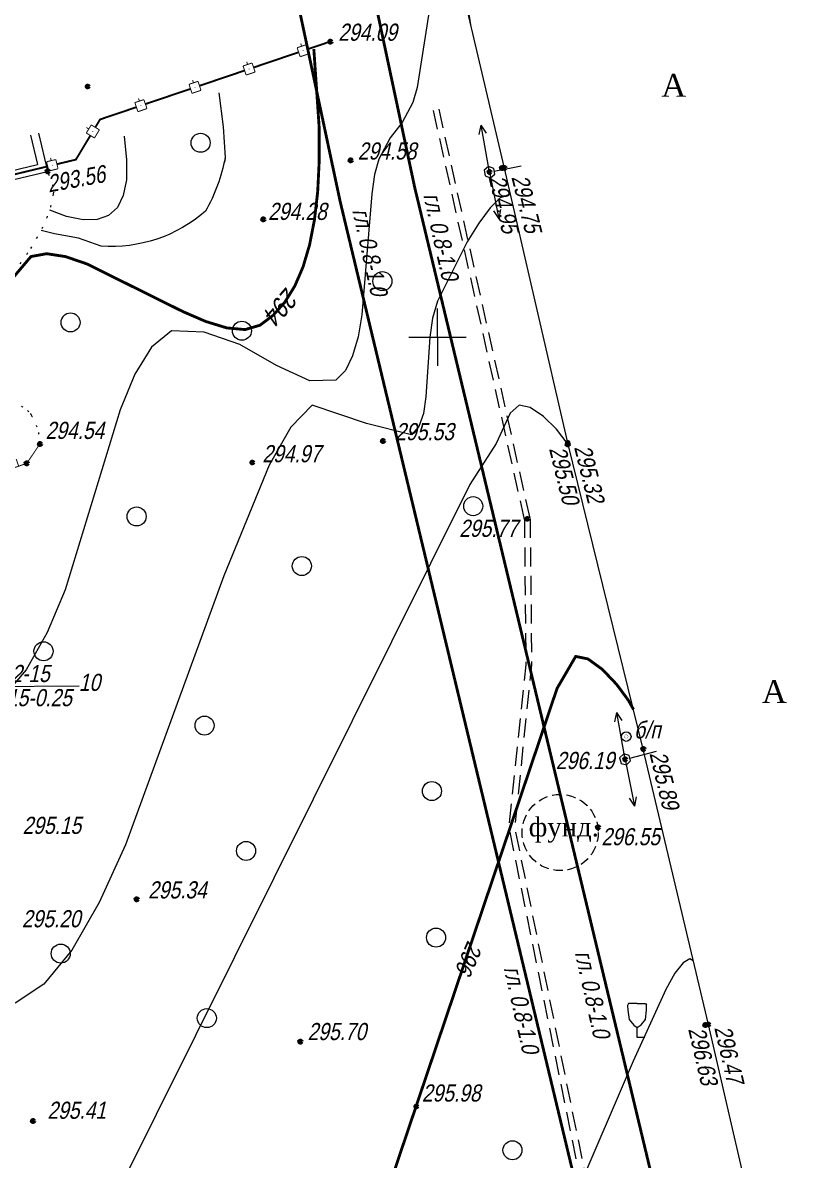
# Model space of a CAD drawing. Header units: metres. Extents: x 5191936 to 10384803, y 4968698 to 9938221.
# Drawn here: x 5192478.2 to 5192518.6, y 4968906.8 to 4968966.5 of the extents above; entities that cross this region are included whole.
import ezdxf

# ---------------------------------------------------------------- set-up
doc = ezdxf.new("R2010")
doc.units = ezdxf.units.M
doc.set_wipeout_variables(frame=1)
for name, pattern in [('71100000a', [1, 0, -1]), ('DASHED', [0.75, 0.5, -0.25]), ('DASHEDX2', [1.5, 1, -0.5])]:
    doc.linetypes.add(name, pattern=pattern)
doc.layers.get('0').update_dxf_attribs({"lineweight": 18})
for name, color, linetype, lineweight in [('31252100', 7, 'Continuous', 18), ('51478210', 7, 'Continuous', 18), ('51478610', 7, 'Continuous', 18), ('71100000', 7, 'Continuous', 18), ('71133200', 7, 'Continuous', 18), ('82212100', 7, 'Continuous', 18), ('82311000', 7, 'Continuous', 18), ('CONTOURS-LABEL', 7, 'Continuous', 18), ('GEO_POINTS', 7, 'Continuous', 18), ('Grid', 7, 'Continuous', 18), ('Otm', 7, 'Continuous', 18), ('R_Поверхность5_CNT-MAJ', 7, 'Continuous', 18), ('R_Поверхность5_CNT-MIN', 7, 'Continuous', 18), ('Sit', 7, 'Continuous', 18), ('Text', 7, 'Continuous', 18), ('Text_com', 7, 'Continuous', 18), ('Us_znak', 7, 'Continuous', 18)]:
    doc.layers.add(name, color=color, linetype=linetype, lineweight=lineweight)
doc.styles.add('eskd', font='ESKD1.shx', dxfattribs={"width": 1.2, "oblique": 15})
doc.styles.get("Standard").update_dxf_attribs({"font": 'arial.ttf', "width": 0.8, "oblique": 13, "height": 0.9})
doc.styles.add('style1', font='times.ttf', dxfattribs={"height": 1})
doc.linetypes.add('ПОДЗ_ЛИНИИ_СВЯЗИ', pattern='A,4.8,-0.2,[133,ltypeshp.shx,S=0.2,R=0,X=-0.2,Y=0],-0.2,4.8,-2', length=12)

# ---------------------------------------------------------------- blocks, each defined once
blk = doc.blocks.new('NAPR')
at = {"layer": 'Us_znak', "color": 0, "linetype": 'Continuous', "lineweight": -2}
for p in [(-0.191, 2.038), (0.189, 2.037)]:
    blk.add_line(p, (0, 2.5), dxfattribs=at)
blk.add_lwpolyline([(0, 0), (0, 2.5)], dxfattribs=at)
blk = doc.blocks.new('51478210')
for p, q in [((0.05, 0.51), (0.05, 3.41)), ((-0.25, 0.52), (-0.55, 0)), ((0.35, 0.52), (-0.25, 0.52)), ((0, 0.05), (0.1, 0.05)), ((0, -0.05), (0, 0.05)), ((0.1, 0.05), (0.1, -0.05)), ((0.65, 0), (0.35, 0.52)), ((-0.55, 0), (-0.25, -0.52)), ((-0.25, -0.52), (0.35, -0.52)), ((0.1, -0.05), (0, -0.05)), ((0.35, -0.52), (0.65, 0))]:
    blk.add_line(p, q)
at = {"style": 'eskd', "oblique": 15}
blk.add_attdef('Z', (1.22, -0.87), '', height=2, dxfattribs=at)
blk = doc.blocks.new('51478610')
at = {"style": 'eskd', "oblique": 15}
blk.add_attdef('Z', (1.11, -0.78), '', height=2, dxfattribs=at)
at = {"color": 7}
blk.add_wipeout([(0.5, 0.05), (0.48, 0.15), (0.44, 0.24), (0.39, 0.32), (0.32, 0.39), (0.24, 0.44), (0.15, 0.48), (0.05, 0.5), (-0.05, 0.5), (-0.15, 0.48), (-0.24, 0.44), (-0.32, 0.39), (-0.39, 0.32), (-0.44, 0.24), (-0.48, 0.15), (-0.5, 0.05), (-0.5, -0.05), (-0.48, -0.15), (-0.44, -0.24), (-0.39, -0.32), (-0.32, -0.39), (-0.24, -0.44), (-0.15, -0.48), (-0.05, -0.5), (0.05, -0.5), (0.15, -0.48), (0.24, -0.44), (0.32, -0.39), (0.39, -0.32), (0.44, -0.24), (0.48, -0.15), (0.5, -0.05)], dxfattribs=at)
at = {"color": 7, "const_width": 0.375}
blk.add_lwpolyline([(0.01, 0.01, 1), (-0.01, -0.01, 1), (0.01, 0.01)], format="xyb", close=True, dxfattribs=at)
blk.add_circle((0, 0), 0.5)
blk = doc.blocks.new('71133200')
for p, q in [((-0.924145, 3.560442), (-1.024145, 3.360442)), ((-1.024145, 3.360442), (-0.977382, 2.864397)), ((-0.977382, 2.864397), (-0.861899, 1.88241)), ((-0.024145, 3.560442), (-0.924145, 3.560442)), ((-0.024145, 3.560442), (0.875855, 3.560442)), ((0.861899, 1.88241), (0.975974, 2.864397)), ((0.875855, 3.560442), (0.958164, 3.395824)), ((0.975974, 2.864397), (0.958164, 3.395824)), ((-0.861899, 1.88241), (-0.374616, 1.28565)), ((-0.374616, 1.28565), (0, 1.039723)), ((0, 1.039723), (0.401375, 1.321765)), ((0.401375, 1.321765), (0.861899, 1.88241)), ((0, 0), (0, 1.039723)), ((0.8, 0), (0, 0))]:
    blk.add_line(p, q)
at = {"style": 'eskd', "oblique": 14.99997778}
blk.add_attdef('Z', (1.873004, -0.239356), '', height=2, dxfattribs=at)
blk = doc.blocks.new('*U41')
at = {"layer": '82311000', "ltscale": 0.5, "flags": 128}
blk.add_lwpolyline([(5192452.896, 4968942.216, 0.05, 0.05, 0), (5192453.029, 4968940.973, 0.05, 0.05, 0), (5192453.295, 4968938.487, 0.05, 0.05, 0), (5192453.416, 4968937.35, 0.05, 0.05, 0.288305), (5192454.212, 4968936.34, 0.05, 0.05, 0.200942), (5192455.144, 4968936.392, 0.05, 0.05, 0), (5192456.591, 4968936.924, 0.05, 0.05, 0), (5192457.662, 4968937.318, 0.05, 0.05, -0.161945), (5192458.92, 4968937.358, 0.05, 0.05, 0), (5192458.982, 4968937.279, 0.05, 0.05, 0), (5192460.556, 4968935.266, 0.05, 0.05, 0.02281), (5192460.622, 4968935.191, 0.05, 0.05, 0.255661), (5192461.628, 4968934.881, 0.05, 0.05, 0), (5192462.606, 4968935.886, 0.05, 0.05, 0), (5192464.35, 4968937.677, 0.05, 0.05, 0), (5192465.146, 4968938.495, 0.05, 0.05, 0.029321), (5192466.486, 4968938.712, 0.05, 0.05, 0.054013), (5192468.85, 4968939.512, 0.05, 0.05, 0.054013), (5192470.986, 4968940.801, 0.05, 0.05, 0.01967), (5192471.689, 4968941.38, 0.05, 0.05, 0), (5192473.251, 4968941.674, 0.05, 0.05, 0), (5192473.897, 4968941.795, 0.05, 0.05, 0), (5192475.637, 4968942.401, 0.05, 0.05, 0), (5192477.998, 4968943.223, 0.05, 0.05, 0), (5192478.422, 4968943.371, 0.05, 0.05, 0), (5192479.112, 4968944.392, 0, 0, 0)], format="xyseb", dxfattribs=at)
at = {"layer": '82311000', "linetype": 'Continuous', "ltscale": 0.5, "const_width": 0.05}
for points in [[(5192477.998, 4968943.223), (5192477.866, 4968943.601)], [(5192475.637, 4968942.401), (5192475.505, 4968942.779)], [(5192473.251, 4968941.674), (5192473.177, 4968942.067)], [(5192453.029, 4968940.973), (5192453.427, 4968941.016)], [(5192470.986, 4968940.801), (5192470.744, 4968941.119)], [(5192468.85, 4968939.512), (5192468.681, 4968939.875)], [(5192466.486, 4968938.712), (5192466.4, 4968939.102)], [(5192453.295, 4968938.487), (5192453.692, 4968938.53)], [(5192464.35, 4968937.677), (5192464.063, 4968937.956)], [(5192456.591, 4968936.924), (5192456.453, 4968937.3)], [(5192458.982, 4968937.279), (5192459.297, 4968937.525)], [(5192454.212, 4968936.34), (5192454.346, 4968936.717)], [(5192462.606, 4968935.886), (5192462.319, 4968936.165)], [(5192460.622, 4968935.191), (5192460.909, 4968935.47)]]:
    blk.add_lwpolyline(points, dxfattribs=at)
blk = doc.blocks.new('*U43')
at = {"layer": '82212100', "linetype": 'Continuous', "ltscale": 0.5}
for points in [[(5192492.921, 4968965.032, 1), (5192492.968, 4968965.048, 1)], [(5192490.079, 4968964.071, 1), (5192490.126, 4968964.087, 1)], [(5192487.237, 4968963.11, 1), (5192487.284, 4968963.126, 1)], [(5192484.395, 4968962.149, 1), (5192484.442, 4968962.165, 1)], [(5192481.881, 4968960.78, 1), (5192481.906, 4968960.823, 1)], [(5192479.74, 4968959.019, 1), (5192479.789, 4968959.03, 1)], [(5192476.823, 4968958.318, 1), (5192476.872, 4968958.33, 1)], [(5192473.906, 4968957.618, 1), (5192473.955, 4968957.629, 1)], [(5192470.989, 4968956.917, 1), (5192471.038, 4968956.929, 1)], [(5192468.072, 4968956.216, 1), (5192468.121, 4968956.228, 1)], [(5192465.155, 4968955.516, 1), (5192465.204, 4968955.527, 1)]]:
    blk.add_hatch(color=256, dxfattribs=at).paths.add_polyline_path(points, flags=0)
for points, const_width in [([(5192492.627, 4968965.197), (5192493.101, 4968965.357)], 0.05), ([(5192492.787, 4968964.723), (5192492.627, 4968965.197)], 0.05), ([(5192492.864, 4968965.277), (5192492.816, 4968965.419)], 0.05), ([(5192493.101, 4968965.357), (5192493.261, 4968964.883)], 0.05), ([(5192492.707, 4968964.96), (5192490.339, 4968964.159)], 0.1), ([(5192493.261, 4968964.883), (5192492.787, 4968964.723)], 0.05), ([(5192489.866, 4968963.999), (5192487.497, 4968963.198)], 0.1), ([(5192489.785, 4968964.236), (5192490.259, 4968964.396)], 0.05), ([(5192489.946, 4968963.762), (5192489.785, 4968964.236)], 0.05), ([(5192490.419, 4968963.922), (5192489.946, 4968963.762)], 0.05), ([(5192490.022, 4968964.316), (5192489.974, 4968964.458)], 0.05), ([(5192490.259, 4968964.396), (5192490.419, 4968963.922)], 0.05), ([(5192486.944, 4968963.274), (5192487.417, 4968963.435)], 0.05), ([(5192487.18, 4968963.355), (5192487.132, 4968963.497)], 0.05), ([(5192487.417, 4968963.435), (5192487.577, 4968962.961)], 0.05), ([(5192487.024, 4968963.038), (5192484.655, 4968962.237)], 0.1), ([(5192487.104, 4968962.801), (5192486.944, 4968963.274)], 0.05), ([(5192487.577, 4968962.961), (5192487.104, 4968962.801)], 0.05), ([(5192484.102, 4968962.313), (5192484.575, 4968962.473)], 0.05), ([(5192484.262, 4968961.84), (5192484.102, 4968962.313)], 0.05), ([(5192484.339, 4968962.393), (5192484.29, 4968962.535)], 0.05), ([(5192484.575, 4968962.473), (5192484.736, 4968962)], 0.05), ([(5192484.736, 4968962), (5192484.262, 4968961.84)], 0.05), ([(5192481.55, 4968960.716), (5192481.809, 4968961.145)], 0.05), ([(5192481.679, 4968960.93), (5192481.551, 4968961.008)], 0.05), ([(5192481.809, 4968961.145), (5192482.237, 4968960.886)], 0.05), ([(5192481.979, 4968960.458), (5192481.55, 4968960.716)], 0.05), ([(5192482.237, 4968960.886), (5192481.979, 4968960.458)], 0.05), ([(5192479.463, 4968959.209), (5192479.949, 4968959.326)], 0.05), ([(5192479.58, 4968958.723), (5192479.463, 4968959.209)], 0.05), ([(5192479.706, 4968959.268), (5192479.671, 4968959.414)], 0.05), ([(5192479.949, 4968959.326), (5192480.066, 4968958.84)], 0.05), ([(5192476.546, 4968958.509), (5192477.032, 4968958.625)], 0.05), ([(5192476.789, 4968958.567), (5192476.754, 4968958.713)], 0.05), ([(5192477.032, 4968958.625), (5192477.149, 4968958.139)], 0.05), ([(5192479.521, 4968958.966), (5192477.091, 4968958.382)], 0.1), ([(5192480.066, 4968958.84), (5192479.58, 4968958.723)], 0.05), ([(5192473.629, 4968957.808), (5192474.115, 4968957.925)], 0.05), ([(5192473.872, 4968957.866), (5192473.837, 4968958.012)], 0.05), ([(5192474.115, 4968957.925), (5192474.232, 4968957.439)], 0.05), ([(5192476.604, 4968958.266), (5192474.174, 4968957.682)], 0.1), ([(5192476.663, 4968958.023), (5192476.546, 4968958.509)], 0.05), ([(5192477.149, 4968958.139), (5192476.663, 4968958.023)], 0.05), ([(5192473.687, 4968957.565), (5192471.257, 4968956.981)], 0.1), ([(5192473.746, 4968957.322), (5192473.629, 4968957.808)], 0.05), ([(5192474.232, 4968957.439), (5192473.746, 4968957.322)], 0.05), ([(5192470.77, 4968956.864), (5192468.339, 4968956.28)], 0.1), ([(5192470.712, 4968957.107), (5192471.198, 4968957.224)], 0.05), ([(5192470.829, 4968956.621), (5192470.712, 4968957.107)], 0.05), ([(5192471.315, 4968956.738), (5192470.829, 4968956.621)], 0.05), ([(5192470.955, 4968957.166), (5192470.92, 4968957.312)], 0.05), ([(5192471.198, 4968957.224), (5192471.315, 4968956.738)], 0.05), ([(5192467.853, 4968956.164), (5192465.422, 4968955.58)], 0.1), ([(5192467.795, 4968956.407), (5192468.281, 4968956.524)], 0.05), ([(5192467.912, 4968955.921), (5192467.795, 4968956.407)], 0.05), ([(5192468.038, 4968956.465), (5192468.003, 4968956.611)], 0.05), ([(5192468.281, 4968956.524), (5192468.398, 4968956.037)], 0.05), ([(5192464.878, 4968955.706), (5192465.364, 4968955.823)], 0.05), ([(5192464.995, 4968955.22), (5192464.878, 4968955.706)], 0.05), ([(5192465.121, 4968955.765), (5192465.086, 4968955.91)], 0.05), ([(5192465.364, 4968955.823), (5192465.481, 4968955.337)], 0.05), ([(5192468.398, 4968956.037), (5192467.912, 4968955.921)], 0.05), ([(5192465.481, 4968955.337), (5192464.995, 4968955.22)], 0.05)]:
    blk.add_lwpolyline(points, dxfattribs=dict(at, const_width=const_width))
at = {"layer": '82212100', "linetype": 'Continuous', "ltscale": 0.5, "flags": 128}
blk.add_lwpolyline([(5192494.365, 4968965.521, 0.1, 0.1, 0), (5192493.181, 4968965.12, 0, 0, 0)], format="xyseb", dxfattribs=at)
at = {"layer": '82212100', "linetype": 'Continuous', "ltscale": 0.5}
for points in [[(5192484.182, 4968962.076, 0.1, 0.1, 0), (5192482.273, 4968961.431, 0.1, 0.1, 0), (5192482.023, 4968961.016, 0, 0, 0)], [(5192481.765, 4968960.587, 0.1, 0.1, 0), (5192481.002, 4968959.322, 0.1, 0.1, 0), (5192480.008, 4968959.083, 0, 0, 0)]]:
    blk.add_lwpolyline(points, format="xyseb", dxfattribs=at)
at = {"layer": '82212100', "ltscale": 0.5}
blk.add_lwpolyline([(5192464.936, 4968955.463, 0.1, 0.1, 0), (5192464.116, 4968955.266, 0.1, 0.1, 0), (5192464.733, 4968953.524, 0, 0, 0)], format="xyseb", dxfattribs=at)
blk = doc.blocks.new('*U45')
at = {"layer": '82212100', "linetype": 'Continuous', "ltscale": 0.5}
for points in [[(5192492.921, 4968965.032, 1), (5192492.968, 4968965.048, 1)], [(5192490.079, 4968964.071, 1), (5192490.126, 4968964.087, 1)], [(5192487.237, 4968963.11, 1), (5192487.284, 4968963.126, 1)], [(5192484.395, 4968962.149, 1), (5192484.442, 4968962.165, 1)], [(5192481.881, 4968960.78, 1), (5192481.906, 4968960.823, 1)]]:
    blk.add_hatch(color=256, dxfattribs=at).paths.add_polyline_path(points, flags=0)
for points, const_width in [([(5192492.627, 4968965.197), (5192493.101, 4968965.357)], 0.05), ([(5192492.787, 4968964.723), (5192492.627, 4968965.197)], 0.05), ([(5192492.864, 4968965.277), (5192492.816, 4968965.419)], 0.05), ([(5192493.101, 4968965.357), (5192493.261, 4968964.883)], 0.05), ([(5192492.707, 4968964.96), (5192490.339, 4968964.159)], 0.1), ([(5192493.261, 4968964.883), (5192492.787, 4968964.723)], 0.05), ([(5192489.866, 4968963.999), (5192487.497, 4968963.198)], 0.1), ([(5192489.785, 4968964.236), (5192490.259, 4968964.396)], 0.05), ([(5192489.946, 4968963.762), (5192489.785, 4968964.236)], 0.05), ([(5192490.419, 4968963.922), (5192489.946, 4968963.762)], 0.05), ([(5192490.022, 4968964.316), (5192489.974, 4968964.458)], 0.05), ([(5192490.259, 4968964.396), (5192490.419, 4968963.922)], 0.05), ([(5192486.944, 4968963.274), (5192487.417, 4968963.435)], 0.05), ([(5192487.18, 4968963.355), (5192487.132, 4968963.497)], 0.05), ([(5192487.417, 4968963.435), (5192487.577, 4968962.961)], 0.05), ([(5192487.024, 4968963.038), (5192484.655, 4968962.237)], 0.1), ([(5192487.104, 4968962.801), (5192486.944, 4968963.274)], 0.05), ([(5192487.577, 4968962.961), (5192487.104, 4968962.801)], 0.05), ([(5192484.102, 4968962.313), (5192484.575, 4968962.473)], 0.05), ([(5192484.262, 4968961.84), (5192484.102, 4968962.313)], 0.05), ([(5192484.339, 4968962.393), (5192484.29, 4968962.535)], 0.05), ([(5192484.575, 4968962.473), (5192484.736, 4968962)], 0.05), ([(5192484.736, 4968962), (5192484.262, 4968961.84)], 0.05), ([(5192481.55, 4968960.716), (5192481.809, 4968961.145)], 0.05), ([(5192481.679, 4968960.93), (5192481.551, 4968961.008)], 0.05), ([(5192481.809, 4968961.145), (5192482.237, 4968960.886)], 0.05), ([(5192481.979, 4968960.458), (5192481.55, 4968960.716)], 0.05), ([(5192482.237, 4968960.886), (5192481.979, 4968960.458)], 0.05)]:
    blk.add_lwpolyline(points, dxfattribs=dict(at, const_width=const_width))
at = {"layer": '82212100', "linetype": 'Continuous', "ltscale": 0.5, "flags": 128}
blk.add_lwpolyline([(5192494.365, 4968965.521, 0.1, 0.1, 0), (5192493.181, 4968965.12, 0, 0, 0)], format="xyseb", dxfattribs=at)
at = {"layer": '82212100', "linetype": 'Continuous', "ltscale": 0.5}
blk.add_lwpolyline([(5192484.182, 4968962.076, 0.1, 0.1, 0), (5192482.273, 4968961.431, 0.1, 0.1, 0), (5192482.023, 4968961.016, 0, 0, 0)], format="xyseb", dxfattribs=at)
at = {"layer": '82212100', "ltscale": 0.5, "const_width": 0.1}
blk.add_lwpolyline([(5192481.765, 4968960.587), (5192481.002, 4968959.322)], dxfattribs=at)
blk = doc.blocks.new('31252100a')
blk.add_circle((0, 0), 1)
blk = doc.blocks.new('GRID')
at = {"layer": 'Grid', "color": 104}
blk.add_line((-1.5, 0), (1.5, 0), dxfattribs=at)
for points in [[(0, 0), (0, 1.5)], [(0, 0), (0, -1.5)]]:
    blk.add_lwpolyline(points, dxfattribs=at)

msp = doc.modelspace()

# ---------------------------------------------------------------- linework, layer by layer
at = {"color": 192, "linetype": 'ПОДЗ_ЛИНИИ_СВЯЗИ', "lineweight": 60, "ltscale": 0.4, "const_width": 0.15, "elevation": 294.927, "flags": 128}
msp.add_lwpolyline([(5192494.256, 4968979.22), (5192498.8, 4968957.872), (5192519.02, 4968873.561), (5192537.741, 4968794.141)], dxfattribs=at)
at = {"color": 192, "linetype": 'ПОДЗ_ЛИНИИ_СВЯЗИ', "lineweight": 60, "ltscale": 0.4, "const_width": 0.15, "flags": 128}
msp.add_lwpolyline([(5192490.345, 4968978.459), (5192494.889, 4968957.11), (5192515.109, 4968872.799), (5192533.914, 4968793.022)], dxfattribs=at)
at = {"layer": '71100000', "linetype": '71100000a', "ltscale": 0.5}
for points in [[(5192477.719, 4968953.362, 0.0189), (5192478.63, 4968954.659, 0.044284), (5192479.478, 4968956.264, 0.062004), (5192479.829, 4968957.513, 0.100923), (5192479.809, 4968957.902, 0.045359), (5192479.52, 4968958.71)], [(5192479.112, 4968944.392, 0.039456), (5192479.068, 4968944.901, 0.053746), (5192478.967, 4968945.263, 0.026835), (5192478.672, 4968945.9, 0.08551), (5192478.536, 4968946.076, 0.040601), (5192478.226, 4968946.318, 0.020698), (5192477.563, 4968946.713, 0.019584)]]:
    msp.add_lwpolyline(points, format="xyb", dxfattribs=at)
at = {"layer": 'GEO_POINTS', "lineweight": 60}
for centre in [(5192494.365, 4968965.521, 294.086), (5192481.62, 4968963.162, 293.509), (5192495.431, 4968959.285, 294.584), (5192479.52, 4968958.704, 293.563), (5192502.731, 4968958.664, 294.927), (5192503.392, 4968958.875, 294.946), (5192503.518, 4968958.88, 294.749), (5192490.847, 4968956.186, 294.281), (5192479.112, 4968944.392, 294.54), (5192497.134, 4968944.552, 295.526), (5192506.832, 4968944.377, 295.505), (5192506.848, 4968944.446, 295.319), (5192478.422, 4968943.371, 294.572), (5192490.269, 4968943.417, 294.975), (5192504.715, 4968940.457, 295.766), (5192509.868, 4968929.015, 295.998), (5192510.809, 4968928.365, 295.888), (5192509.858, 4968927.826, 296.193), (5192508.425, 4968924.252, 296.554), (5192484.192, 4968920.475, 295.338), (5192514.076, 4968913.882, 296.628), (5192514.234, 4968913.904, 296.467), (5192492.795, 4968912.998, 295.704), (5192498.883, 4968909.597, 295.978), (5192478.75, 4968908.843, 295.411)]:
    msp.add_circle(centre, 0.06, dxfattribs=at)
at = {"layer": 'R_Поверхность5_CNT-MAJ', "color": 32, "const_width": 0.15, "elevation": 294, "flags": 128}
msp.add_lwpolyline([(5192493.503, 4968965.125), (5192493.78, 4968961.064), (5192493.787, 4968959.271), (5192493.706, 4968957.637), (5192493.536, 4968956.16), (5192493.279, 4968954.842), (5192492.935, 4968953.682), (5192492.502, 4968952.681), (5192491.981, 4968951.837), (5192491.372, 4968951.152), (5192490.676, 4968950.625), (5192489.891, 4968950.395), (5192488.929, 4968950.484), (5192487.826, 4968950.822), (5192486.624, 4968951.341), (5192481.582, 4968953.843), (5192480.457, 4968954.229), (5192479.464, 4968954.381), (5192478.641, 4968954.23), (5192477.451, 4968952.824), (5192476.182, 4968948.045), (5192475.872, 4968947.571)], dxfattribs=at)
at = {"layer": 'R_Поверхность5_CNT-MAJ', "color": 32, "elevation": 296, "flags": 128}
msp.add_lwpolyline([(5192510.296, 4968930.449, 0.15, 0.15, 0), (5192510.027, 4968930.929, 0.15, 0.15, 0), (5192509.409, 4968931.765, 0.15, 0.15, 0), (5192508.662, 4968932.55, 0.15, 0.15, 0), (5192507.906, 4968933.1, 0.15, 0.15, 0), (5192507.26, 4968933.233, 0.15, 0.15, 0), (5192506.282, 4968931.554, 0.15, 0.15, 0), (5192496.66, 4968903.041, 0.15, 0.15, 0), (5192493.655, 4968896.656, 0.15, 0.15, 0), (5192485.676, 4968883.654, 0.15, 0.15, 0), (5192484.858, 4968880.647, 0.15, 0.15, 0), (5192483.836, 4968878.993, 0.15, 0.15, 0), (5192482.846, 4968877.999, 0.15, 0.15, 0), (5192481.553, 4968876.93, 0.15, 0.15, 0), (5192478.247, 4968874.615, 0.15, 0.15, 0), (5192464.154, 4968865.895, 0.15, 0.15, 0)], format="xyseb", dxfattribs=at)
at = {"layer": 'R_Поверхность5_CNT-MIN', "color": 32, "flags": 128}
for points, elevation in [([(5192500.116, 4968970.724), (5192498.936, 4968963.102), (5192498.707, 4968962.324), (5192498.136, 4968961.272), (5192497.505, 4968960.458), (5192496.914, 4968959.348), (5192496.697, 4968958.541), (5192496.545, 4968957.524), (5192496.026, 4968951.163), (5192495.825, 4968950.009), (5192495.543, 4968949.019), (5192495.159, 4968948.247), (5192494.652, 4968947.746), (5192493.289, 4968947.7), (5192491.545, 4968948.515), (5192489.619, 4968949.611), (5192487.739, 4968950.258), (5192486.025, 4968950.329), (5192484.982, 4968949.47), (5192484.101, 4968948.047), (5192483.334, 4968946.182), (5192480.431, 4968936.735), (5192479.502, 4968934.486), (5192478.395, 4968932.525), (5192477.06, 4968930.975)], 294.5), ([(5192501.75, 4968966.399), (5192501.314, 4968969.241)], 294.5), ([(5192488.52, 4968962.836), (5192488.743, 4968961.041), (5192488.837, 4968959.425), (5192488.832, 4968959.223)], 293.5), ([(5192483.536, 4968960.548), (5192483.668, 4968959.305), (5192483.653, 4968958.267), (5192483.49, 4968957.434), (5192483.181, 4968956.807), (5192482.724, 4968956.385), (5192482.129, 4968956.169), (5192481.39, 4968956.155), (5192480.508, 4968956.34), (5192479.629, 4968956.671)], 293), ([(5192503.723, 4968957.478), (5192503.298, 4968957.321), (5192502.767, 4968956.792), (5192502.172, 4968955.986), (5192501.556, 4968954.997), (5192499.996, 4968951.885), (5192499.738, 4968951.004), (5192499.592, 4968949.999), (5192499.391, 4968946.865), (5192499.257, 4968945.989), (5192499.017, 4968945.302), (5192498.628, 4968944.866), (5192496.277, 4968945.472), (5192493.409, 4968946.429), (5192492.299, 4968945.273), (5192491.158, 4968943.278), (5192488.781, 4968937.461), (5192483.609, 4968923.347), (5192482.222, 4968920.307), (5192480.794, 4968917.809), (5192479.325, 4968916.024), (5192477.806, 4968915.018)], 295), ([(5192506.817, 4968944.439), (5192506.251, 4968945.17), (5192505.56, 4968945.836), (5192504.866, 4968946.301), (5192504.286, 4968946.427), (5192503.819, 4968946.011), (5192503.078, 4968944.422), (5192501.698, 4968942.258), (5192481.104, 4968900.912), (5192477.708, 4968890.353)], 295.5), ([(5192513.44, 4968917.253), (5192513.251, 4968917.355), (5192512.901, 4968917.149), (5192512.477, 4968916.593), (5192511.991, 4968915.742), (5192510.277, 4968911.973), (5192507.267, 4968904.954), (5192501.788, 4968897.305), (5192493.178, 4968878.157), (5192492.523, 4968874.78), (5192490.722, 4968870.307), (5192490.418, 4968868.517), (5192490.104, 4968867.787), (5192489.606, 4968867.41), (5192488.991, 4968867.153), (5192488.36, 4968866.804), (5192487.742, 4968866.24), (5192485.83, 4968864.104), (5192478.991, 4968858.368), (5192477.174, 4968857.079)], 296.5)]:
    msp.add_lwpolyline(points, dxfattribs=dict(at, elevation=elevation))
at = {"layer": 'R_Поверхность5_CNT-MIN', "color": 32, "elevation": 293.5, "flags": 128}
msp.add_lwpolyline([(5192488.837, 4968959.425, -0.088713), (5192487.806, 4968956.614, -0.201715), (5192482.332, 4968954.782), (5192481.138, 4968955.194), (5192479.876, 4968955.416), (5192479.171, 4968955.6)], format="xyb", dxfattribs=at)
at = {"layer": 'Sit', "flags": 128}
for points, elevation in [([(5192530.876, 4968843.912), (5192521.641, 4968882.593), (5192518.124, 4968896.946), (5192517.085, 4968901.553), (5192514.234, 4968913.904), (5192510.809, 4968928.365), (5192506.848, 4968944.446), (5192503.518, 4968958.88), (5192500.399, 4968972.144), (5192499.572, 4968976.579)], 298.209), ([(5192478.61, 4968960.61), (5192478.982, 4968959.063)], 293.563), ([(5192479.038, 4968960.713), (5192479.52, 4968958.71)], 293.563), ([(5192462.657, 4968955.142), (5192478.982, 4968959.063)], 292.597), ([(5192464.386, 4968955.106), (5192479.52, 4968958.704)], 292.597)]:
    msp.add_lwpolyline(points, dxfattribs=dict(at, elevation=elevation))
at = {"layer": 'Sit', "linetype": 'DASHEDX2', "elevation": 295.766, "flags": 128}
for points in [[(5192504.569, 4968940.424), (5192499.777, 4968961.948)], [(5192504.862, 4968940.49), (5192500.07, 4968962.013)], [(5192504.565, 4968940.455), (5192504.646, 4968932.806), (5192503.745, 4968924.26), (5192511.033, 4968888.331), (5192515.877, 4968858.088)], [(5192504.865, 4968940.459), (5192504.946, 4968932.792), (5192504.048, 4968924.275), (5192511.328, 4968888.384), (5192516.171, 4968858.147)]]:
    msp.add_lwpolyline(points, dxfattribs=at)
at = {"layer": 'Sit', "flags": 128}
msp.add_lwpolyline([(5192476.448, 4968931.649), (5192481.178, 4968931.682)], dxfattribs=at)
at = {"layer": 'Sit', "linetype": 'DASHED'}
msp.add_circle((5192506.443, 4968923.985, 296.554), 2, dxfattribs=at)

# ---------------------------------------------------------------- block references
at = {"layer": '31252100', "color": 7, "xscale": 0.5, "yscale": 0.5, "zscale": 0.5}
for p in [(5192487.557, 4968960.204), (5192497.103, 4968952.94), (5192480.723, 4968950.772), (5192489.726, 4968950.338), (5192501.876, 4968941.124), (5192484.194, 4968940.582), (5192492.872, 4968937.98), (5192479.301, 4968933.503), (5192487.762, 4968929.601), (5192499.706, 4968926.163), (5192489.943, 4968923.019), (5192499.923, 4968918.466), (5192480.206, 4968917.627), (5192487.882, 4968914.238), (5192503.937, 4968907.3)]:
    msp.add_blockref('31252100a', p, dxfattribs=at)
at = {"layer": '51478210', "color": 7, "xscale": 0.4999999999999998, "yscale": 0.4999999999999998, "zscale": 0.4999999999999998}
for p, rotation in [((5192502.726, 4968958.687, 294.927), 281.1836002809586), ((5192509.851, 4968927.849, 296.193), 284.7072490248933)]:
    msp.add_blockref('51478210', p, dxfattribs=dict(at, rotation=rotation))
at = {"layer": '71133200', "color": 7, "xscale": 0.5, "yscale": 0.5, "zscale": 0.5}
msp.add_blockref('71133200', (5192510.494, 4968913.226, 296.467), dxfattribs=at)
at = {"layer": '82212100', "color": 7}
for name in ['*U43', '*U45']:
    msp.add_blockref(name, (0, 0), dxfattribs=at)
at = {"layer": '82311000', "color": 7}
msp.add_blockref('*U41', (0, 0), dxfattribs=at)
at = {"layer": 'Grid', "color": 7, "linetype": 'Continuous'}
msp.add_blockref('GRID', (5192500, 4968950), dxfattribs=at)
at = {"layer": 'Sit', "color": 7, "linetype": 'Continuous', "xscale": -1, "rotation": 9.875218082811275}
msp.add_blockref('NAPR', (5192502.731, 4968958.664, 294.927), dxfattribs=at)
at = {"layer": 'Sit', "color": 7, "linetype": 'Continuous', "rotation": 191.202181379012}
for p in [(5192502.731, 4968958.664, 294.927), (5192509.858, 4968927.826, 296.193)]:
    msp.add_blockref('NAPR', p, dxfattribs=at)

# ---------------------------------------------------------------- texts
at = {"layer": 'CONTOURS-LABEL', "color": 32, "oblique": 13, "width": 0.8}
for s, height, rotation, p in [('294', 1, 228.38308, (5192492.065, 4968952.674, 294)), ('296', 0.9, 246.58324, (5192501.593, 4968918.356, 296))]:
    msp.add_text(s, height=height, rotation=rotation, dxfattribs=at).set_placement(p)
at = {"layer": 'Otm', "oblique": 13, "width": 0.8}
for s, p in [('294.09', (5192494.79, 4968965.562, 294.086)), ('294.58', (5192495.816, 4968959.324, 294.584)), ('294.28', (5192491.103, 4968956.153, 294.281)), ('294.54', (5192479.412, 4968944.652, 294.54)), ('295.53', (5192497.785, 4968944.586, 295.526)), ('294.97', (5192490.802, 4968943.428, 294.975)), ('295.77', (5192501.144, 4968939.511, 295.766)), ('12-15', (5192477.054, 4968931.885, 0.02)), ('10', (5192481.158, 4968931.42, 0.02)), ('0.15-0.25', (5192476.539, 4968930.618, 0.02)), ('296.19', (5192506.219, 4968927.318, 296.193)), ('295.15', (5192478.203, 4968923.911, 295.152)), ('296.55', (5192508.611, 4968923.316, 296.554)), ('295.34', (5192484.799, 4968920.522, 295.338)), ('295.20', (5192478.168, 4968919.007, 295.204)), ('295.70', (5192493.177, 4968913.084, 295.704)), ('295.98', (5192499.183, 4968909.857, 295.978)), ('295.41', (5192479.507, 4968908.95, 295.411))]:
    msp.add_text(s, height=0.9, dxfattribs=at).set_placement(p)
for s, rotation, p in [('293.56', 10.40156, (5192479.58, 4968957.595, 588.103)), ('294.95', 283.80808, (5192502.677, 4968958.379, 593.156)), ('294.75', 283.80808, (5192503.877, 4968958.402, 592.958)), ('295.50', 283.83937, (5192505.855, 4968944.139, 295.505)), ('295.32', 283.83937, (5192507.172, 4968944.217, 295.319)), ('295.89', 283.32192, (5192511.131, 4968928.133, 295.888)), ('296.63', 283.01404, (5192513.167, 4968913.657, 298.209)), ('296.47', 283.01404, (5192514.536, 4968913.73, 296.467))]:
    msp.add_text(s, height=0.9, rotation=rotation, dxfattribs=at).set_placement(p)
at = {"layer": 'Text', "style": 'style1'}
for s, height, p in [('А', 1.2, (5192511.758, 4968962.619, -0.556)), ('А', 1.2, (5192517.041, 4968930.788, -0.556)), ('фунд.', 1, (5192504.79, 4968923.78, 286.008))]:
    msp.add_text(s, height=height, dxfattribs=at).set_placement(p)
at = {"layer": 'Text_com', "oblique": 13, "width": 0.8}
for p in [(5192499.252, 4968957.463, 568.007), (5192495.518, 4968956.651, 568.007), (5192507.213, 4968917.674, 568.007), (5192503.479, 4968916.861, 568.007)]:
    msp.add_text('гл. 0.8-1.0', height=0.9, rotation=282.40118, dxfattribs=at).set_placement(p)
msp.add_text('б/п', height=0.9, dxfattribs=at).set_placement((5192510.32, 4968928.925, -300.849))

# ---------------------------------------------------------------- next in the draw order: block references
at = {"layer": '51478610', "color": 7, "xscale": 0.5, "yscale": 0.5, "zscale": 0.5}
msp.add_blockref('51478610', (5192509.917, 4968929.023), dxfattribs=at)

# ---------------------------------------------------------------- next in the draw order: block references
at = {"layer": 'Sit', "color": 7, "linetype": 'Continuous', "xscale": -1, "rotation": 9.875218082811275}
msp.add_blockref('NAPR', (5192509.858, 4968927.826, 296.193), dxfattribs=at)

doc.saveas('drawing.dxf')
